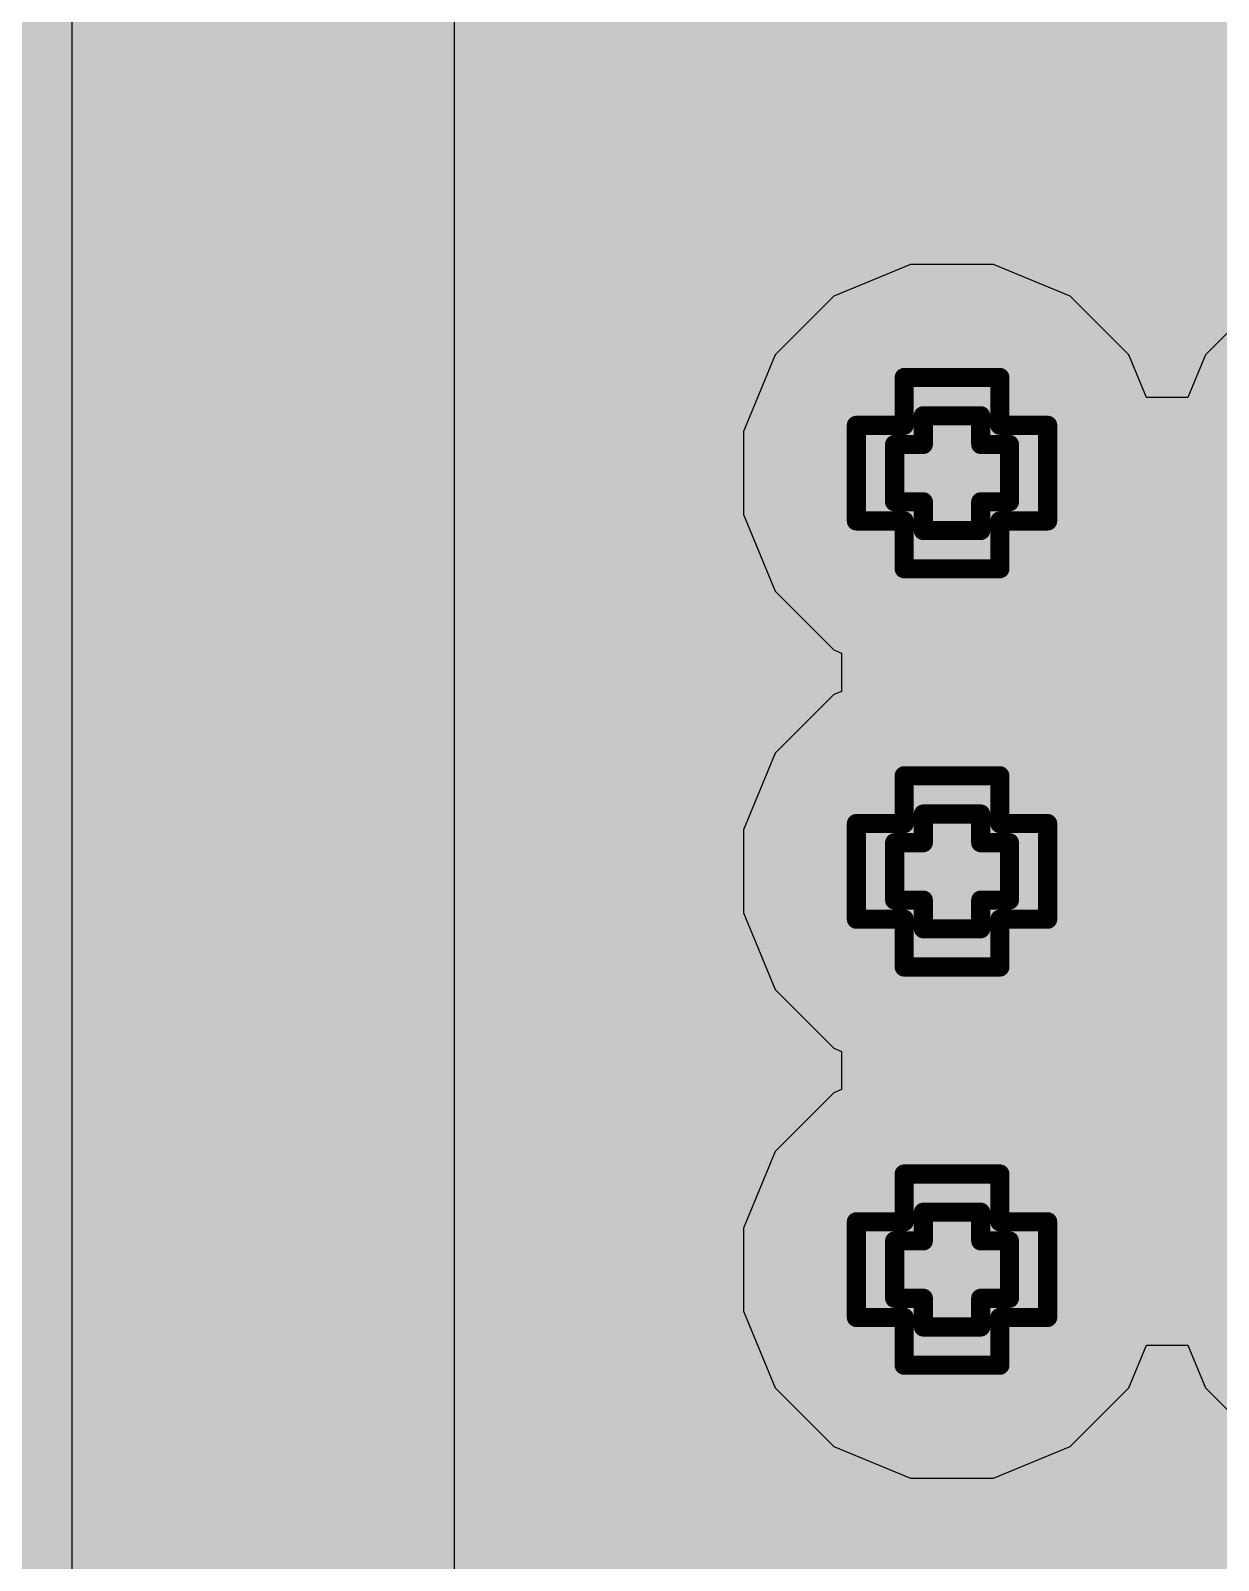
# Model space of a CAD drawing. Header units: inches. Extents: x -4 to 5258, y -4 to 5281.
# Drawn here: x 125.552 to 128.706, y 82.567 to 86.63 of the extents above; entities that cross this region are included whole.
import ezdxf

# ---------------------------------------------------------------- set-up
doc = ezdxf.new("R2010")
doc.units = ezdxf.units.IN
for name, color, linetype in [('Bottom Layer', 5, 'Continuous'), ('Bottom Solder', 6, 'Continuous'), ('Drill Drawing', 1, 'Continuous'), ('Layer 1', 16, 'Continuous'), ('Layer 2', 76, 'Continuous'), ('Top Layer', 1, 'Continuous'), ('Top Solder', 216, 'Continuous'), ('Via Holes', 16, 'Continuous')]:
    doc.layers.add(name, color=color, linetype=linetype)

msp = doc.modelspace()

# ---------------------------------------------------------------- hatches: boundary and pattern name
at = {"layer": 'Bottom Layer'}
h = msp.add_hatch(color=5, dxfattribs=at)
edge = h.paths.add_edge_path()
edge.add_arc((127.999, 85.4544), 0.3, 0, 360)
h = msp.add_hatch(color=5, dxfattribs=at)
edge = h.paths.add_edge_path()
edge.add_arc((127.999, 84.3967), 0.3, 0, 360)
h = msp.add_hatch(color=5, dxfattribs=at)
edge = h.paths.add_edge_path()
edge.add_arc((127.999, 83.3391), 0.3, 0, 360)
at = {"layer": 'Bottom Solder'}
h = msp.add_hatch(color=6, dxfattribs=at)
edge = h.paths.add_edge_path()
edge.add_arc((127.999, 85.4544), 0.4016, 0, 360)
h = msp.add_hatch(color=6, dxfattribs=at)
edge = h.paths.add_edge_path()
edge.add_arc((127.999, 84.3967), 0.4016, 0, 360)
h = msp.add_hatch(color=6, dxfattribs=at)
edge = h.paths.add_edge_path()
edge.add_arc((127.999, 83.3391), 0.4016, 0, 360)
at = {"layer": 'Layer 1'}
h = msp.add_hatch(color=16, dxfattribs=at)
edge = h.paths.add_edge_path()
edge.add_arc((127.999, 85.4544), 0.3, 0, 360)
h = msp.add_hatch(color=16, dxfattribs=at)
edge = h.paths.add_edge_path()
edge.add_arc((127.999, 84.3967), 0.3, 0, 360)
h = msp.add_hatch(color=16, dxfattribs=at)
edge = h.paths.add_edge_path()
edge.add_arc((127.999, 83.3391), 0.3, 0, 360)
at = {"layer": 'Layer 2'}
h = msp.add_hatch(color=76, dxfattribs=at)
edge = h.paths.add_edge_path()
edge.add_arc((127.999, 85.4544), 0.3, 0, 360)
h = msp.add_hatch(color=76, dxfattribs=at)
edge = h.paths.add_edge_path()
edge.add_arc((127.999, 84.3967), 0.3, 0, 360)
h = msp.add_hatch(color=76, dxfattribs=at)
edge = h.paths.add_edge_path()
edge.add_arc((127.999, 83.3391), 0.3, 0, 360)
at = {"layer": 'Top Layer'}
msp.add_hatch(color=1, dxfattribs=at).paths.add_polyline_path([(122.9413, 82.1366), (132.317, 82.1366), (132.317, 89.5113), (122.9413, 89.5113)])
h = msp.add_hatch(color=1, dxfattribs=at)
edge = h.paths.add_edge_path()
edge.add_arc((127.999, 85.4544), 0.3, 0, 360)
h = msp.add_hatch(color=1, dxfattribs=at)
edge = h.paths.add_edge_path()
edge.add_arc((127.999, 84.3967), 0.3, 0, 360)
h = msp.add_hatch(color=1, dxfattribs=at)
edge = h.paths.add_edge_path()
edge.add_arc((127.999, 83.3391), 0.3, 0, 360)
at = {"layer": 'Top Solder'}
h = msp.add_hatch(color=216, dxfattribs=at)
edge = h.paths.add_edge_path()
edge.add_arc((127.999, 85.4544), 0.4016, 0, 360)
h = msp.add_hatch(color=216, dxfattribs=at)
edge = h.paths.add_edge_path()
edge.add_arc((127.999, 84.3967), 0.4016, 0, 360)
h = msp.add_hatch(color=216, dxfattribs=at)
edge = h.paths.add_edge_path()
edge.add_arc((127.999, 83.3391), 0.4016, 0, 360)
at = {"layer": 'Via Holes'}
h = msp.add_hatch(color=7, dxfattribs=at)
edge = h.paths.add_edge_path()
edge.add_arc((127.999, 85.4544), 0.15, 0, 360)
h = msp.add_hatch(color=7, dxfattribs=at)
edge = h.paths.add_edge_path()
edge.add_arc((127.999, 84.3967), 0.15, 0, 360)
h = msp.add_hatch(color=7, dxfattribs=at)
edge = h.paths.add_edge_path()
edge.add_arc((127.999, 83.3391), 0.15, 0, 360)

# ---------------------------------------------------------------- linework, layer by layer
at = {"layer": 'Bottom Layer'}
for p, q in [((126.6782, 80.4674), (126.6782, 98.8587)), ((125.6622, 98.0009), (125.6622, 44.4009))]:
    msp.add_line(p, q, dxfattribs=at)
at = {"layer": 'Drill Drawing'}
for points in [[(127.872, 85.5814, 0.0508, 0.0508, 0), (127.872, 85.7084, 0.0508, 0.0508, 0)], [(127.872, 85.7084, 0.0508, 0.0508, 0), (128.126, 85.7084, 0.0508, 0.0508, 0)], [(128.126, 85.5814, 0.0508, 0.0508, 0), (128.126, 85.7084, 0.0508, 0.0508, 0)], [(127.745, 85.3274, 0.0508, 0.0508, 0), (127.745, 85.5814, 0.0508, 0.0508, 0)], [(127.745, 85.5814, 0.0508, 0.0508, 0), (127.872, 85.5814, 0.0508, 0.0508, 0)], [(127.9228, 85.5306, 0.0508, 0.0508, 0), (127.9228, 85.6068, 0.0508, 0.0508, 0)], [(127.9228, 85.6068, 0.0508, 0.0508, 0), (128.0752, 85.6068, 0.0508, 0.0508, 0)], [(128.0752, 85.5306, 0.0508, 0.0508, 0), (128.0752, 85.6068, 0.0508, 0.0508, 0)], [(128.126, 85.5814, 0.0508, 0.0508, 0), (128.253, 85.5814, 0.0508, 0.0508, 0)], [(128.253, 85.3274, 0.0508, 0.0508, 0), (128.253, 85.5814, 0.0508, 0.0508, 0)], [(127.8466, 85.3782, 0.0508, 0.0508, 0), (127.8466, 85.5306, 0.0508, 0.0508, 0)], [(127.8466, 85.5306, 0.0508, 0.0508, 0), (127.9228, 85.5306, 0.0508, 0.0508, 0)], [(128.0752, 85.5306, 0.0508, 0.0508, 0), (128.1514, 85.5306, 0.0508, 0.0508, 0)], [(128.1514, 85.3782, 0.0508, 0.0508, 0), (128.1514, 85.5306, 0.0508, 0.0508, 0)], [(127.8466, 85.3782, 0.0508, 0.0508, 0), (127.9228, 85.3782, 0.0508, 0.0508, 0)], [(127.9228, 85.302, 0.0508, 0.0508, 0), (127.9228, 85.3782, 0.0508, 0.0508, 0)], [(128.0752, 85.3782, 0.0508, 0.0508, 0), (128.1514, 85.3782, 0.0508, 0.0508, 0)], [(128.0752, 85.302, 0.0508, 0.0508, 0), (128.0752, 85.3782, 0.0508, 0.0508, 0)], [(127.745, 85.3274, 0.0508, 0.0508, 0), (127.872, 85.3274, 0.0508, 0.0508, 0)], [(127.872, 85.2004, 0.0508, 0.0508, 0), (127.872, 85.3274, 0.0508, 0.0508, 0)], [(127.9228, 85.302, 0.0508, 0.0508, 0), (128.0752, 85.302, 0.0508, 0.0508, 0)], [(128.126, 85.3274, 0.0508, 0.0508, 0), (128.253, 85.3274, 0.0508, 0.0508, 0)], [(128.126, 85.2004, 0.0508, 0.0508, 0), (128.126, 85.3274, 0.0508, 0.0508, 0)], [(127.872, 85.2004, 0.0508, 0.0508, 0), (128.126, 85.2004, 0.0508, 0.0508, 0)], [(127.872, 84.5237, 0.0508, 0.0508, 0), (127.872, 84.6507, 0.0508, 0.0508, 0)], [(127.872, 84.6507, 0.0508, 0.0508, 0), (128.126, 84.6507, 0.0508, 0.0508, 0)], [(128.126, 84.5237, 0.0508, 0.0508, 0), (128.126, 84.6507, 0.0508, 0.0508, 0)], [(127.9228, 84.4729, 0.0508, 0.0508, 0), (127.9228, 84.5491, 0.0508, 0.0508, 0)], [(127.9228, 84.5491, 0.0508, 0.0508, 0), (128.0752, 84.5491, 0.0508, 0.0508, 0)], [(128.0752, 84.4729, 0.0508, 0.0508, 0), (128.0752, 84.5491, 0.0508, 0.0508, 0)], [(127.745, 84.2697, 0.0508, 0.0508, 0), (127.745, 84.5237, 0.0508, 0.0508, 0)], [(127.745, 84.5237, 0.0508, 0.0508, 0), (127.872, 84.5237, 0.0508, 0.0508, 0)], [(128.126, 84.5237, 0.0508, 0.0508, 0), (128.253, 84.5237, 0.0508, 0.0508, 0)], [(128.253, 84.2697, 0.0508, 0.0508, 0), (128.253, 84.5237, 0.0508, 0.0508, 0)], [(127.8466, 84.3205, 0.0508, 0.0508, 0), (127.8466, 84.4729, 0.0508, 0.0508, 0)], [(127.8466, 84.4729, 0.0508, 0.0508, 0), (127.9228, 84.4729, 0.0508, 0.0508, 0)], [(128.0752, 84.4729, 0.0508, 0.0508, 0), (128.1514, 84.4729, 0.0508, 0.0508, 0)], [(128.1514, 84.3205, 0.0508, 0.0508, 0), (128.1514, 84.4729, 0.0508, 0.0508, 0)], [(127.8466, 84.3205, 0.0508, 0.0508, 0), (127.9228, 84.3205, 0.0508, 0.0508, 0)], [(127.9228, 84.2443, 0.0508, 0.0508, 0), (127.9228, 84.3205, 0.0508, 0.0508, 0)], [(128.0752, 84.3205, 0.0508, 0.0508, 0), (128.1514, 84.3205, 0.0508, 0.0508, 0)], [(128.0752, 84.2443, 0.0508, 0.0508, 0), (128.0752, 84.3205, 0.0508, 0.0508, 0)], [(127.745, 84.2697, 0.0508, 0.0508, 0), (127.872, 84.2697, 0.0508, 0.0508, 0)], [(127.872, 84.1427, 0.0508, 0.0508, 0), (127.872, 84.2697, 0.0508, 0.0508, 0)], [(127.9228, 84.2443, 0.0508, 0.0508, 0), (128.0752, 84.2443, 0.0508, 0.0508, 0)], [(128.126, 84.2697, 0.0508, 0.0508, 0), (128.253, 84.2697, 0.0508, 0.0508, 0)], [(128.126, 84.1427, 0.0508, 0.0508, 0), (128.126, 84.2697, 0.0508, 0.0508, 0)], [(127.872, 84.1427, 0.0508, 0.0508, 0), (128.126, 84.1427, 0.0508, 0.0508, 0)], [(127.872, 83.4661, 0.0508, 0.0508, 0), (127.872, 83.5931, 0.0508, 0.0508, 0)], [(127.872, 83.5931, 0.0508, 0.0508, 0), (128.126, 83.5931, 0.0508, 0.0508, 0)], [(128.126, 83.4661, 0.0508, 0.0508, 0), (128.126, 83.5931, 0.0508, 0.0508, 0)], [(127.9228, 83.4153, 0.0508, 0.0508, 0), (127.9228, 83.4915, 0.0508, 0.0508, 0)], [(127.9228, 83.4915, 0.0508, 0.0508, 0), (128.0752, 83.4915, 0.0508, 0.0508, 0)], [(128.0752, 83.4153, 0.0508, 0.0508, 0), (128.0752, 83.4915, 0.0508, 0.0508, 0)], [(127.745, 83.2121, 0.0508, 0.0508, 0), (127.745, 83.4661, 0.0508, 0.0508, 0)], [(127.745, 83.4661, 0.0508, 0.0508, 0), (127.872, 83.4661, 0.0508, 0.0508, 0)], [(128.126, 83.4661, 0.0508, 0.0508, 0), (128.253, 83.4661, 0.0508, 0.0508, 0)], [(128.253, 83.2121, 0.0508, 0.0508, 0), (128.253, 83.4661, 0.0508, 0.0508, 0)], [(127.8466, 83.2629, 0.0508, 0.0508, 0), (127.8466, 83.4153, 0.0508, 0.0508, 0)], [(127.8466, 83.4153, 0.0508, 0.0508, 0), (127.9228, 83.4153, 0.0508, 0.0508, 0)], [(128.0752, 83.4153, 0.0508, 0.0508, 0), (128.1514, 83.4153, 0.0508, 0.0508, 0)], [(128.1514, 83.2629, 0.0508, 0.0508, 0), (128.1514, 83.4153, 0.0508, 0.0508, 0)], [(127.8466, 83.2629, 0.0508, 0.0508, 0), (127.9228, 83.2629, 0.0508, 0.0508, 0)], [(127.9228, 83.1867, 0.0508, 0.0508, 0), (127.9228, 83.2629, 0.0508, 0.0508, 0)], [(128.0752, 83.2629, 0.0508, 0.0508, 0), (128.1514, 83.2629, 0.0508, 0.0508, 0)], [(128.0752, 83.1867, 0.0508, 0.0508, 0), (128.0752, 83.2629, 0.0508, 0.0508, 0)], [(127.745, 83.2121, 0.0508, 0.0508, 0), (127.872, 83.2121, 0.0508, 0.0508, 0)], [(127.872, 83.0851, 0.0508, 0.0508, 0), (127.872, 83.2121, 0.0508, 0.0508, 0)], [(127.9228, 83.1867, 0.0508, 0.0508, 0), (128.0752, 83.1867, 0.0508, 0.0508, 0)], [(128.126, 83.2121, 0.0508, 0.0508, 0), (128.253, 83.2121, 0.0508, 0.0508, 0)], [(128.126, 83.0851, 0.0508, 0.0508, 0), (128.126, 83.2121, 0.0508, 0.0508, 0)], [(127.872, 83.0851, 0.0508, 0.0508, 0), (128.126, 83.0851, 0.0508, 0.0508, 0)]]:
    msp.add_lwpolyline(points, format="xyseb", dxfattribs=at)
for points in [[(127.8593, 85.7084, 0.0254, 0.0254, 1), (127.8847, 85.7084, 0.0254, 0.0254, 1)], [(127.8593, 85.7084, 0.0254, 0.0254, 1), (127.8847, 85.7084, 0.0254, 0.0254, 1)], [(128.1133, 85.7084, 0.0254, 0.0254, 1), (128.1387, 85.7084, 0.0254, 0.0254, 1)], [(128.1133, 85.7084, 0.0254, 0.0254, 1), (128.1387, 85.7084, 0.0254, 0.0254, 1)], [(127.7323, 85.5814, 0.0254, 0.0254, 1), (127.7577, 85.5814, 0.0254, 0.0254, 1)], [(127.7323, 85.5814, 0.0254, 0.0254, 1), (127.7577, 85.5814, 0.0254, 0.0254, 1)], [(127.8593, 85.5814, 0.0254, 0.0254, 1), (127.8847, 85.5814, 0.0254, 0.0254, 1)], [(127.8593, 85.5814, 0.0254, 0.0254, 1), (127.8847, 85.5814, 0.0254, 0.0254, 1)], [(127.9101, 85.6068, 0.0254, 0.0254, 1), (127.9355, 85.6068, 0.0254, 0.0254, 1)], [(127.9101, 85.6068, 0.0254, 0.0254, 1), (127.9355, 85.6068, 0.0254, 0.0254, 1)], [(128.0625, 85.6068, 0.0254, 0.0254, 1), (128.0879, 85.6068, 0.0254, 0.0254, 1)], [(128.0625, 85.6068, 0.0254, 0.0254, 1), (128.0879, 85.6068, 0.0254, 0.0254, 1)], [(128.1133, 85.5814, 0.0254, 0.0254, 1), (128.1387, 85.5814, 0.0254, 0.0254, 1)], [(128.1133, 85.5814, 0.0254, 0.0254, 1), (128.1387, 85.5814, 0.0254, 0.0254, 1)], [(128.2403, 85.5814, 0.0254, 0.0254, 1), (128.2657, 85.5814, 0.0254, 0.0254, 1)], [(128.2403, 85.5814, 0.0254, 0.0254, 1), (128.2657, 85.5814, 0.0254, 0.0254, 1)], [(127.8339, 85.5306, 0.0254, 0.0254, 1), (127.8593, 85.5306, 0.0254, 0.0254, 1)], [(127.8339, 85.5306, 0.0254, 0.0254, 1), (127.8593, 85.5306, 0.0254, 0.0254, 1)], [(127.9101, 85.5306, 0.0254, 0.0254, 1), (127.9355, 85.5306, 0.0254, 0.0254, 1)], [(127.9101, 85.5306, 0.0254, 0.0254, 1), (127.9355, 85.5306, 0.0254, 0.0254, 1)], [(128.0625, 85.5306, 0.0254, 0.0254, 1), (128.0879, 85.5306, 0.0254, 0.0254, 1)], [(128.0625, 85.5306, 0.0254, 0.0254, 1), (128.0879, 85.5306, 0.0254, 0.0254, 1)], [(128.1387, 85.5306, 0.0254, 0.0254, 1), (128.1641, 85.5306, 0.0254, 0.0254, 1)], [(128.1387, 85.5306, 0.0254, 0.0254, 1), (128.1641, 85.5306, 0.0254, 0.0254, 1)], [(127.8339, 85.3782, 0.0254, 0.0254, 1), (127.8593, 85.3782, 0.0254, 0.0254, 1)], [(127.8339, 85.3782, 0.0254, 0.0254, 1), (127.8593, 85.3782, 0.0254, 0.0254, 1)], [(127.9101, 85.3782, 0.0254, 0.0254, 1), (127.9355, 85.3782, 0.0254, 0.0254, 1)], [(127.9101, 85.3782, 0.0254, 0.0254, 1), (127.9355, 85.3782, 0.0254, 0.0254, 1)], [(128.0625, 85.3782, 0.0254, 0.0254, 1), (128.0879, 85.3782, 0.0254, 0.0254, 1)], [(128.0625, 85.3782, 0.0254, 0.0254, 1), (128.0879, 85.3782, 0.0254, 0.0254, 1)], [(128.1387, 85.3782, 0.0254, 0.0254, 1), (128.1641, 85.3782, 0.0254, 0.0254, 1)], [(128.1387, 85.3782, 0.0254, 0.0254, 1), (128.1641, 85.3782, 0.0254, 0.0254, 1)], [(127.7323, 85.3274, 0.0254, 0.0254, 1), (127.7577, 85.3274, 0.0254, 0.0254, 1)], [(127.7323, 85.3274, 0.0254, 0.0254, 1), (127.7577, 85.3274, 0.0254, 0.0254, 1)], [(127.8593, 85.3274, 0.0254, 0.0254, 1), (127.8847, 85.3274, 0.0254, 0.0254, 1)], [(127.8593, 85.3274, 0.0254, 0.0254, 1), (127.8847, 85.3274, 0.0254, 0.0254, 1)], [(127.9101, 85.302, 0.0254, 0.0254, 1), (127.9355, 85.302, 0.0254, 0.0254, 1)], [(127.9101, 85.302, 0.0254, 0.0254, 1), (127.9355, 85.302, 0.0254, 0.0254, 1)], [(128.0625, 85.302, 0.0254, 0.0254, 1), (128.0879, 85.302, 0.0254, 0.0254, 1)], [(128.0625, 85.302, 0.0254, 0.0254, 1), (128.0879, 85.302, 0.0254, 0.0254, 1)], [(128.1133, 85.3274, 0.0254, 0.0254, 1), (128.1387, 85.3274, 0.0254, 0.0254, 1)], [(128.1133, 85.3274, 0.0254, 0.0254, 1), (128.1387, 85.3274, 0.0254, 0.0254, 1)], [(128.2403, 85.3274, 0.0254, 0.0254, 1), (128.2657, 85.3274, 0.0254, 0.0254, 1)], [(128.2403, 85.3274, 0.0254, 0.0254, 1), (128.2657, 85.3274, 0.0254, 0.0254, 1)], [(127.8593, 85.2004, 0.0254, 0.0254, 1), (127.8847, 85.2004, 0.0254, 0.0254, 1)], [(127.8593, 85.2004, 0.0254, 0.0254, 1), (127.8847, 85.2004, 0.0254, 0.0254, 1)], [(128.1133, 85.2004, 0.0254, 0.0254, 1), (128.1387, 85.2004, 0.0254, 0.0254, 1)], [(128.1133, 85.2004, 0.0254, 0.0254, 1), (128.1387, 85.2004, 0.0254, 0.0254, 1)], [(127.8593, 84.6507, 0.0254, 0.0254, 1), (127.8847, 84.6507, 0.0254, 0.0254, 1)], [(127.8593, 84.6507, 0.0254, 0.0254, 1), (127.8847, 84.6507, 0.0254, 0.0254, 1)], [(128.1133, 84.6507, 0.0254, 0.0254, 1), (128.1387, 84.6507, 0.0254, 0.0254, 1)], [(128.1133, 84.6507, 0.0254, 0.0254, 1), (128.1387, 84.6507, 0.0254, 0.0254, 1)], [(127.9101, 84.5491, 0.0254, 0.0254, 1), (127.9355, 84.5491, 0.0254, 0.0254, 1)], [(127.9101, 84.5491, 0.0254, 0.0254, 1), (127.9355, 84.5491, 0.0254, 0.0254, 1)], [(128.0625, 84.5491, 0.0254, 0.0254, 1), (128.0879, 84.5491, 0.0254, 0.0254, 1)], [(128.0625, 84.5491, 0.0254, 0.0254, 1), (128.0879, 84.5491, 0.0254, 0.0254, 1)], [(127.7323, 84.5237, 0.0254, 0.0254, 1), (127.7577, 84.5237, 0.0254, 0.0254, 1)], [(127.7323, 84.5237, 0.0254, 0.0254, 1), (127.7577, 84.5237, 0.0254, 0.0254, 1)], [(127.8593, 84.5237, 0.0254, 0.0254, 1), (127.8847, 84.5237, 0.0254, 0.0254, 1)], [(127.8593, 84.5237, 0.0254, 0.0254, 1), (127.8847, 84.5237, 0.0254, 0.0254, 1)], [(128.1133, 84.5237, 0.0254, 0.0254, 1), (128.1387, 84.5237, 0.0254, 0.0254, 1)], [(128.1133, 84.5237, 0.0254, 0.0254, 1), (128.1387, 84.5237, 0.0254, 0.0254, 1)], [(128.2403, 84.5237, 0.0254, 0.0254, 1), (128.2657, 84.5237, 0.0254, 0.0254, 1)], [(128.2403, 84.5237, 0.0254, 0.0254, 1), (128.2657, 84.5237, 0.0254, 0.0254, 1)], [(127.8339, 84.4729, 0.0254, 0.0254, 1), (127.8593, 84.4729, 0.0254, 0.0254, 1)], [(127.8339, 84.4729, 0.0254, 0.0254, 1), (127.8593, 84.4729, 0.0254, 0.0254, 1)], [(127.9101, 84.4729, 0.0254, 0.0254, 1), (127.9355, 84.4729, 0.0254, 0.0254, 1)], [(127.9101, 84.4729, 0.0254, 0.0254, 1), (127.9355, 84.4729, 0.0254, 0.0254, 1)], [(128.0625, 84.4729, 0.0254, 0.0254, 1), (128.0879, 84.4729, 0.0254, 0.0254, 1)], [(128.0625, 84.4729, 0.0254, 0.0254, 1), (128.0879, 84.4729, 0.0254, 0.0254, 1)], [(128.1387, 84.4729, 0.0254, 0.0254, 1), (128.1641, 84.4729, 0.0254, 0.0254, 1)], [(128.1387, 84.4729, 0.0254, 0.0254, 1), (128.1641, 84.4729, 0.0254, 0.0254, 1)], [(127.8339, 84.3205, 0.0254, 0.0254, 1), (127.8593, 84.3205, 0.0254, 0.0254, 1)], [(127.8339, 84.3205, 0.0254, 0.0254, 1), (127.8593, 84.3205, 0.0254, 0.0254, 1)], [(127.9101, 84.3205, 0.0254, 0.0254, 1), (127.9355, 84.3205, 0.0254, 0.0254, 1)], [(127.9101, 84.3205, 0.0254, 0.0254, 1), (127.9355, 84.3205, 0.0254, 0.0254, 1)], [(128.0625, 84.3205, 0.0254, 0.0254, 1), (128.0879, 84.3205, 0.0254, 0.0254, 1)], [(128.0625, 84.3205, 0.0254, 0.0254, 1), (128.0879, 84.3205, 0.0254, 0.0254, 1)], [(128.1387, 84.3205, 0.0254, 0.0254, 1), (128.1641, 84.3205, 0.0254, 0.0254, 1)], [(128.1387, 84.3205, 0.0254, 0.0254, 1), (128.1641, 84.3205, 0.0254, 0.0254, 1)], [(127.7323, 84.2697, 0.0254, 0.0254, 1), (127.7577, 84.2697, 0.0254, 0.0254, 1)], [(127.7323, 84.2697, 0.0254, 0.0254, 1), (127.7577, 84.2697, 0.0254, 0.0254, 1)], [(127.8593, 84.2697, 0.0254, 0.0254, 1), (127.8847, 84.2697, 0.0254, 0.0254, 1)], [(127.8593, 84.2697, 0.0254, 0.0254, 1), (127.8847, 84.2697, 0.0254, 0.0254, 1)], [(127.9101, 84.2443, 0.0254, 0.0254, 1), (127.9355, 84.2443, 0.0254, 0.0254, 1)], [(127.9101, 84.2443, 0.0254, 0.0254, 1), (127.9355, 84.2443, 0.0254, 0.0254, 1)], [(128.0625, 84.2443, 0.0254, 0.0254, 1), (128.0879, 84.2443, 0.0254, 0.0254, 1)], [(128.0625, 84.2443, 0.0254, 0.0254, 1), (128.0879, 84.2443, 0.0254, 0.0254, 1)], [(128.1133, 84.2697, 0.0254, 0.0254, 1), (128.1387, 84.2697, 0.0254, 0.0254, 1)], [(128.1133, 84.2697, 0.0254, 0.0254, 1), (128.1387, 84.2697, 0.0254, 0.0254, 1)], [(128.2403, 84.2697, 0.0254, 0.0254, 1), (128.2657, 84.2697, 0.0254, 0.0254, 1)], [(128.2403, 84.2697, 0.0254, 0.0254, 1), (128.2657, 84.2697, 0.0254, 0.0254, 1)], [(127.8593, 84.1427, 0.0254, 0.0254, 1), (127.8847, 84.1427, 0.0254, 0.0254, 1)], [(127.8593, 84.1427, 0.0254, 0.0254, 1), (127.8847, 84.1427, 0.0254, 0.0254, 1)], [(128.1133, 84.1427, 0.0254, 0.0254, 1), (128.1387, 84.1427, 0.0254, 0.0254, 1)], [(128.1133, 84.1427, 0.0254, 0.0254, 1), (128.1387, 84.1427, 0.0254, 0.0254, 1)], [(127.8593, 83.5931, 0.0254, 0.0254, 1), (127.8847, 83.5931, 0.0254, 0.0254, 1)], [(127.8593, 83.5931, 0.0254, 0.0254, 1), (127.8847, 83.5931, 0.0254, 0.0254, 1)], [(128.1133, 83.5931, 0.0254, 0.0254, 1), (128.1387, 83.5931, 0.0254, 0.0254, 1)], [(128.1133, 83.5931, 0.0254, 0.0254, 1), (128.1387, 83.5931, 0.0254, 0.0254, 1)], [(127.9101, 83.4915, 0.0254, 0.0254, 1), (127.9355, 83.4915, 0.0254, 0.0254, 1)], [(127.9101, 83.4915, 0.0254, 0.0254, 1), (127.9355, 83.4915, 0.0254, 0.0254, 1)], [(128.0625, 83.4915, 0.0254, 0.0254, 1), (128.0879, 83.4915, 0.0254, 0.0254, 1)], [(128.0625, 83.4915, 0.0254, 0.0254, 1), (128.0879, 83.4915, 0.0254, 0.0254, 1)], [(127.7323, 83.4661, 0.0254, 0.0254, 1), (127.7577, 83.4661, 0.0254, 0.0254, 1)], [(127.7323, 83.4661, 0.0254, 0.0254, 1), (127.7577, 83.4661, 0.0254, 0.0254, 1)], [(127.8593, 83.4661, 0.0254, 0.0254, 1), (127.8847, 83.4661, 0.0254, 0.0254, 1)], [(127.8593, 83.4661, 0.0254, 0.0254, 1), (127.8847, 83.4661, 0.0254, 0.0254, 1)], [(128.1133, 83.4661, 0.0254, 0.0254, 1), (128.1387, 83.4661, 0.0254, 0.0254, 1)], [(128.1133, 83.4661, 0.0254, 0.0254, 1), (128.1387, 83.4661, 0.0254, 0.0254, 1)], [(128.2403, 83.4661, 0.0254, 0.0254, 1), (128.2657, 83.4661, 0.0254, 0.0254, 1)], [(128.2403, 83.4661, 0.0254, 0.0254, 1), (128.2657, 83.4661, 0.0254, 0.0254, 1)], [(127.8339, 83.4153, 0.0254, 0.0254, 1), (127.8593, 83.4153, 0.0254, 0.0254, 1)], [(127.8339, 83.4153, 0.0254, 0.0254, 1), (127.8593, 83.4153, 0.0254, 0.0254, 1)], [(127.9101, 83.4153, 0.0254, 0.0254, 1), (127.9355, 83.4153, 0.0254, 0.0254, 1)], [(127.9101, 83.4153, 0.0254, 0.0254, 1), (127.9355, 83.4153, 0.0254, 0.0254, 1)], [(128.0625, 83.4153, 0.0254, 0.0254, 1), (128.0879, 83.4153, 0.0254, 0.0254, 1)], [(128.0625, 83.4153, 0.0254, 0.0254, 1), (128.0879, 83.4153, 0.0254, 0.0254, 1)], [(128.1387, 83.4153, 0.0254, 0.0254, 1), (128.1641, 83.4153, 0.0254, 0.0254, 1)], [(128.1387, 83.4153, 0.0254, 0.0254, 1), (128.1641, 83.4153, 0.0254, 0.0254, 1)], [(127.8339, 83.2629, 0.0254, 0.0254, 1), (127.8593, 83.2629, 0.0254, 0.0254, 1)], [(127.8339, 83.2629, 0.0254, 0.0254, 1), (127.8593, 83.2629, 0.0254, 0.0254, 1)], [(127.9101, 83.2629, 0.0254, 0.0254, 1), (127.9355, 83.2629, 0.0254, 0.0254, 1)], [(127.9101, 83.2629, 0.0254, 0.0254, 1), (127.9355, 83.2629, 0.0254, 0.0254, 1)], [(128.0625, 83.2629, 0.0254, 0.0254, 1), (128.0879, 83.2629, 0.0254, 0.0254, 1)], [(128.0625, 83.2629, 0.0254, 0.0254, 1), (128.0879, 83.2629, 0.0254, 0.0254, 1)], [(128.1387, 83.2629, 0.0254, 0.0254, 1), (128.1641, 83.2629, 0.0254, 0.0254, 1)], [(128.1387, 83.2629, 0.0254, 0.0254, 1), (128.1641, 83.2629, 0.0254, 0.0254, 1)], [(127.7323, 83.2121, 0.0254, 0.0254, 1), (127.7577, 83.2121, 0.0254, 0.0254, 1)], [(127.7323, 83.2121, 0.0254, 0.0254, 1), (127.7577, 83.2121, 0.0254, 0.0254, 1)], [(127.8593, 83.2121, 0.0254, 0.0254, 1), (127.8847, 83.2121, 0.0254, 0.0254, 1)], [(127.8593, 83.2121, 0.0254, 0.0254, 1), (127.8847, 83.2121, 0.0254, 0.0254, 1)], [(127.9101, 83.1867, 0.0254, 0.0254, 1), (127.9355, 83.1867, 0.0254, 0.0254, 1)], [(127.9101, 83.1867, 0.0254, 0.0254, 1), (127.9355, 83.1867, 0.0254, 0.0254, 1)], [(128.0625, 83.1867, 0.0254, 0.0254, 1), (128.0879, 83.1867, 0.0254, 0.0254, 1)], [(128.0625, 83.1867, 0.0254, 0.0254, 1), (128.0879, 83.1867, 0.0254, 0.0254, 1)], [(128.1133, 83.2121, 0.0254, 0.0254, 1), (128.1387, 83.2121, 0.0254, 0.0254, 1)], [(128.1133, 83.2121, 0.0254, 0.0254, 1), (128.1387, 83.2121, 0.0254, 0.0254, 1)], [(128.2403, 83.2121, 0.0254, 0.0254, 1), (128.2657, 83.2121, 0.0254, 0.0254, 1)], [(128.2403, 83.2121, 0.0254, 0.0254, 1), (128.2657, 83.2121, 0.0254, 0.0254, 1)], [(127.8593, 83.0851, 0.0254, 0.0254, 1), (127.8847, 83.0851, 0.0254, 0.0254, 1)], [(127.8593, 83.0851, 0.0254, 0.0254, 1), (127.8847, 83.0851, 0.0254, 0.0254, 1)], [(128.1133, 83.0851, 0.0254, 0.0254, 1), (128.1387, 83.0851, 0.0254, 0.0254, 1)], [(128.1133, 83.0851, 0.0254, 0.0254, 1), (128.1387, 83.0851, 0.0254, 0.0254, 1)]]:
    msp.add_lwpolyline(points, format="xyseb", close=True, dxfattribs=at)
at = {"layer": 'Layer 1'}
for p, q in [((127.8888, 86.0084), (127.6852, 85.9241)), ((128.1092, 86.0084), (127.8888, 86.0084)), ((128.3128, 85.9241), (128.1092, 86.0084)), ((127.6852, 85.9241), (127.5293, 85.7682)), ((128.4686, 85.7682), (128.3128, 85.9241)), ((128.8282, 85.9241), (128.6723, 85.7682)), ((127.5293, 85.7682), (127.445, 85.5646)), ((128.5155, 85.6551), (128.4686, 85.7682)), ((128.6723, 85.7682), (128.6255, 85.6551)), ((128.6255, 85.6551), (128.5155, 85.6551)), ((127.445, 85.5646), (127.445, 85.3442)), ((127.445, 85.3442), (127.5293, 85.1406)), ((127.5293, 85.1406), (127.6852, 84.9848)), ((127.6852, 84.9848), (127.7054, 84.9764)), ((127.7054, 84.9764), (127.7054, 84.8748)), ((127.6852, 84.8664), (127.5293, 84.7106)), ((127.7054, 84.8748), (127.6852, 84.8664)), ((127.5293, 84.7106), (127.445, 84.5069)), ((127.445, 84.5069), (127.445, 84.2865)), ((127.445, 84.2865), (127.5293, 84.0829)), ((127.5293, 84.0829), (127.6852, 83.9271)), ((127.6852, 83.9271), (127.7054, 83.9187)), ((127.7054, 83.9187), (127.7054, 83.8171)), ((127.6852, 83.8087), (127.5293, 83.6529)), ((127.7054, 83.8171), (127.6852, 83.8087)), ((127.5293, 83.6529), (127.445, 83.4493)), ((127.445, 83.4493), (127.445, 83.2289)), ((127.445, 83.2289), (127.5293, 83.0253)), ((128.4686, 83.0253), (128.5155, 83.1384)), ((128.5155, 83.1384), (128.6255, 83.1384)), ((128.6255, 83.1384), (128.6723, 83.0253)), ((127.5293, 83.0253), (127.6852, 82.8694)), ((128.3128, 82.8694), (128.4686, 83.0253)), ((128.6723, 83.0253), (128.8282, 82.8694)), ((127.6852, 82.8694), (127.8888, 82.7851)), ((128.1092, 82.7851), (128.3128, 82.8694)), ((127.8888, 82.7851), (128.1092, 82.7851))]:
    msp.add_line(p, q, dxfattribs=at)

doc.saveas('drawing.dxf')
